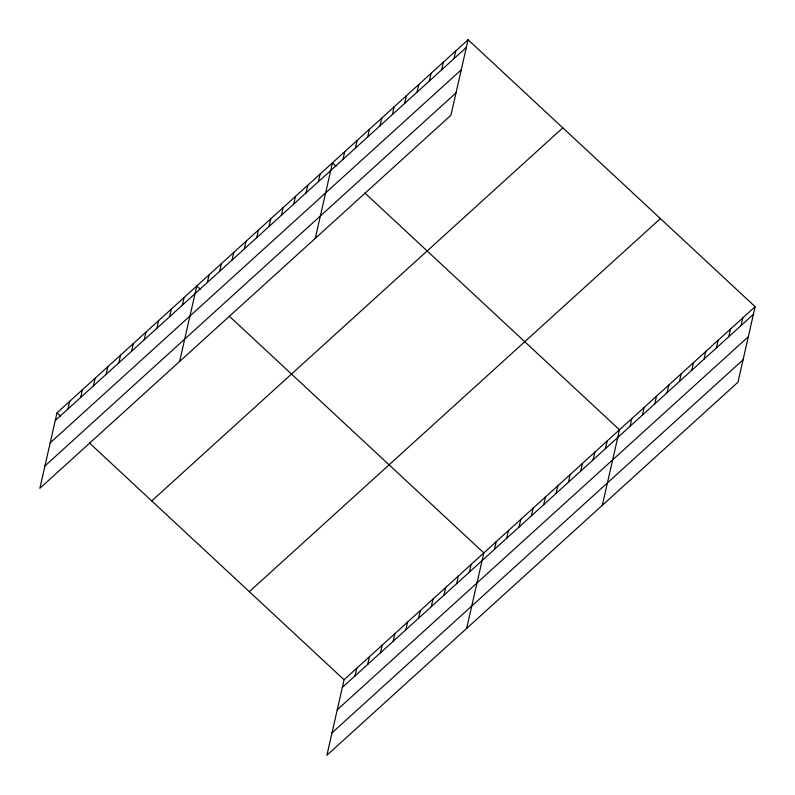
<?xml version="1.0" encoding="UTF-8"?>
<svg xmlns="http://www.w3.org/2000/svg" width="795" height="795" viewBox="0 0 795 795"><rect width="100%" height="100%" fill="white"/><g stroke="black" fill="none" stroke-linecap="round" stroke-linejoin="round"><path stroke-width="1.19" d="M468.086 39.75L57.011 412.824L39.859 488.309L450.934 115.245L468.086 39.75L755.141 306.691L737.989 382.176L326.914 755.25L344.066 679.755L755.141 306.691M67.973 408.968L69.721 401.286M80.683 397.44L82.422 389.759M93.393 385.903L95.132 378.231M106.093 374.375L107.842 366.694M118.803 362.838L120.542 355.166M131.503 351.31L133.252 343.629M144.213 339.783L145.952 332.101M156.913 328.246L158.662 320.574M169.623 316.718L171.372 309.036M182.333 305.191L184.072 297.509M179.63 361.467L196.782 285.971L200.39 289.33M207.366 282.464L209.115 274.782M219.698 271.274L221.447 263.592M232.031 260.074L233.78 252.403M244.363 248.885L246.112 241.203M256.696 237.695L258.445 230.013M269.028 226.505L270.777 218.824M281.36 215.306L283.109 207.634M293.693 204.116L295.442 196.435M306.025 192.927L307.774 185.245M318.358 181.737L320.107 174.055M315.287 238.361L332.439 162.866L336.047 166.215M343.023 159.348L344.772 151.666M355.355 148.158L357.104 140.477M367.688 136.969L369.437 129.287M380.02 125.769L381.759 118.097M392.352 114.579L394.091 106.898M404.685 103.39L406.424 95.708M417.017 92.2L418.756 84.518M429.35 81.001L431.089 73.329M441.682 69.811L443.421 62.129M454.015 58.621L455.754 50.94M355.027 675.909L356.766 668.227M367.727 664.372L369.476 656.69M380.437 652.844L382.176 645.162M393.137 641.307L394.886 633.635M405.847 629.779L407.597 622.097M418.558 618.252L420.297 610.57M431.258 606.714L433.007 599.042M443.968 595.187L445.707 587.505M456.668 583.659L458.417 575.978M469.378 572.122L471.117 564.44M466.675 628.408L483.827 552.913L229.258 316.181M494.411 549.405L496.159 541.723M506.743 538.205L508.492 530.533M519.075 527.015L520.824 519.334M531.408 515.826L533.157 508.144M543.74 504.636L545.489 496.954M556.073 493.437L557.822 485.765M568.405 482.247L570.154 474.565M580.738 471.057L582.487 463.376M593.07 459.868L594.819 452.186M605.402 448.668L607.151 440.996M602.332 505.292L619.484 429.797L364.915 193.066M630.067 426.289L631.816 418.607M642.4 415.099L644.149 407.418M654.732 403.9L656.481 396.228M667.065 392.71L668.814 385.028M679.397 381.521L681.146 373.839M691.73 370.331L693.479 362.649M704.062 359.131L705.811 351.46M716.394 347.942L718.143 340.26M728.727 336.752L730.476 329.07M741.059 325.562L742.808 317.881M55.272 420.495L466.347 47.432M50.184 442.875L461.259 69.811M44.947 465.93L456.022 92.866M151.736 500.91L562.82 127.836M249.332 591.669L660.406 218.595M342.317 687.437L753.392 314.363M337.229 709.816L748.304 336.742M331.992 732.871L743.067 359.797M57.011 412.824L60.619 416.173M89.487 443.024L344.066 679.755"/></g></svg>
